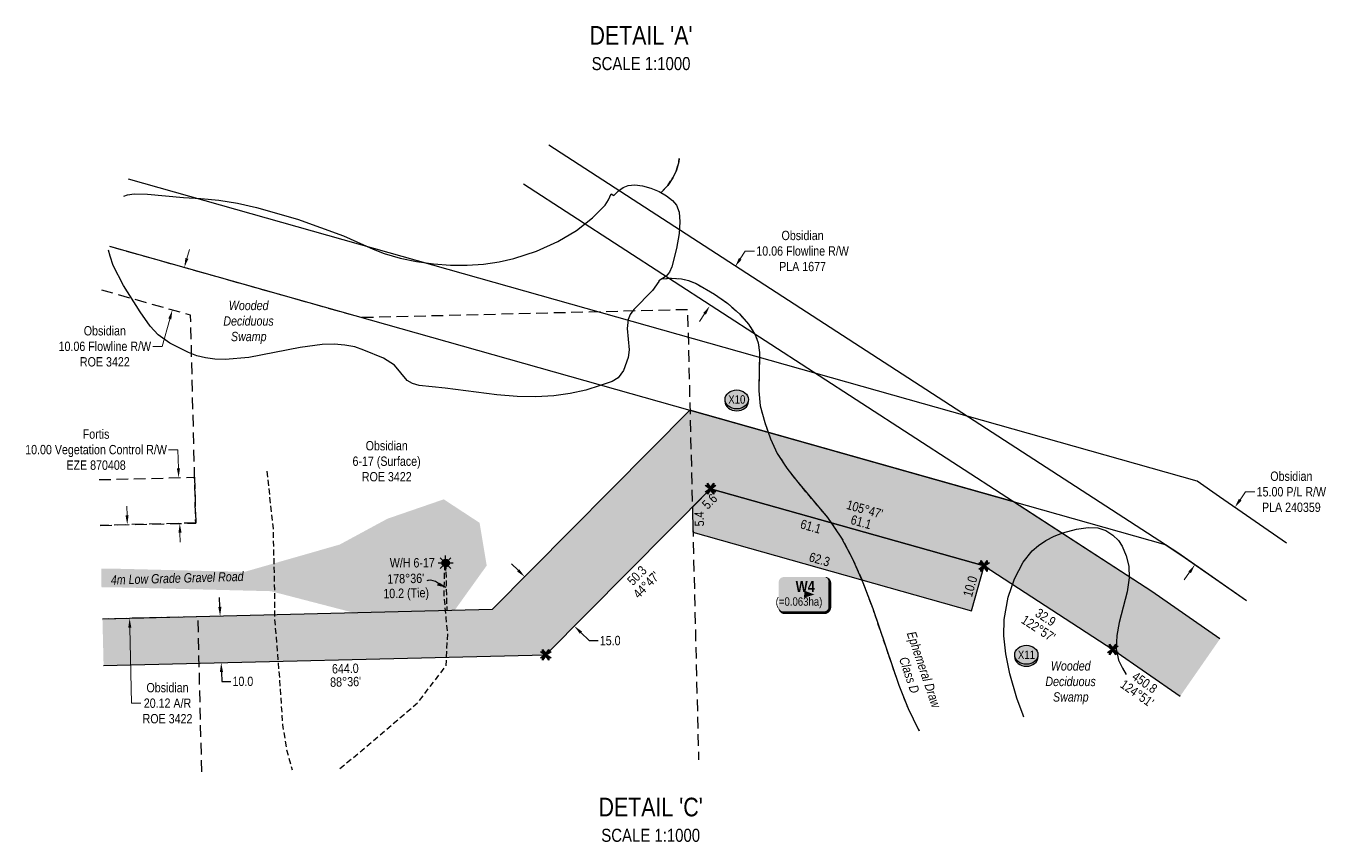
# Model space of a CAD drawing. Extents: x 610158 to 618425, y 5897307 to 5901062.
# Drawn here: x 610335 to 611731, y 5897307 to 5898183 of the extents above; entities that cross this region are included whole.
import ezdxf
from ezdxf.enums import TextEntityAlignment as Align

# ---------------------------------------------------------------- set-up
doc = ezdxf.new("R2010")
doc.units = 0
doc.header["$LTSCALE"] = 5
doc.header["$PDSIZE"] = 0.5
for name, pattern in [('foc-ACCESSROAD', [3.75, 2.5, -1.25]), ('foc-FLOWLINE', [3.75, 2.5, -1.25]), ('foc-TIELINE', [1.875, 1.25, -0.625]), ('UG_PIPE', [1.875, 1.25, -0.625])]:
    doc.linetypes.add(name, pattern=pattern)
doc.layers.get('Defpoints').update_dxf_attribs({"color": 9})
for name, color, linetype in [('AS-PIPE-UG', 44, 'UG_PIPE'), ('AS-ROADS', 254, 'Continuous'), ('C-RW', 13, 'Continuous'), ('C-WS', 13, 'foc-ACCESSROAD'), ('C-WS-S', 8, 'Continuous'), ('DETAIL-T', 7, 'Continuous'), ('F-EZE', 190, 'foc-FLOWLINE'), ('L-BD1', 253, 'Continuous'), ('L-MON', 1, 'Continuous'), ('P-CROSSINGS', 250, 'Continuous'), ('P-PROPOSED', 10, 'Continuous'), ('P-PROPOSED-H', 21, 'Continuous'), ('P-TEMP-BLOCKS', 250, 'Continuous'), ('P-TEMP-H', 41, 'Continuous'), ('P-TEMP_WORKSPACE', 46, 'Continuous'), ('P-TXT', 4, 'Continuous'), ('T-TIE', 201, 'foc-TIELINE'), ('T-WATER-T', 170, 'Continuous'), ('WATERCOURSE', 146, 'foc-TIELINE'), ('WETLAND', 143, 'Continuous'), ('WETLAND-T', 146, 'Continuous')]:
    doc.layers.add(name, color=color, linetype=linetype)
for name, color, linetype, lineweight in [('C-AR-T', 13, 'Continuous', 9), ('C-FLOWLINE-T', 13, 'Continuous', 9), ('C-RW-T', 13, 'Continuous', 9), ('C-WS-T', 13, 'Continuous', 9), ('F-EZE-T', 190, 'Continuous', 9), ('P-TEMP-T', 46, 'Continuous', 18), ('T-TEXT', 48, 'Continuous', 18), ('T-TIE-T', 201, 'Continuous', 18)]:
    doc.layers.add(name, color=color, linetype=linetype, lineweight=lineweight)
doc.styles.add('80', font='ARIALN.TTF', dxfattribs={"height": 10})
doc.styles.add('80CG', font='ARIALN.TTF', dxfattribs={"height": 10})
doc.styles.add('80L', font='ARIALN.TTF', dxfattribs={"height": 10})
doc.styles.add('80LS', font='ARIALNI.TTF', dxfattribs={"height": 10})
doc.styles.add('BOLD', font='ARIALNB.TTF')
doc.styles.add('Crossing', font='ARIALN.TTF', dxfattribs={"height": 10})
doc.styles.add('foc-LtypeFont', font='ARIALN.TTF', dxfattribs={"height": 7.349999999999999})
doc.linetypes.add('foc-TOPO-flowdirection-NOLINE', pattern='A,0,[">",foc-LtypeFont,S=0.3,R=0,X=0,Y=-0.945],-20,[">",foc-LtypeFont,S=0.3,R=0,X=0,Y=-0.945],0', length=20)
doc.dimstyles.new('Compass 5 000', dxfattribs={"dimscale": 5, "dimtxt": 9, "dimasz": 2, "dimexe": 0.2, "dimexo": 0.0625, "dimgap": 0.5, "dimtad": 0, "dimtih": 1, "dimtoh": 1, "dimzin": 0, "dimdsep": 46, "dimtxsty": '80CG', "dimcen": 0.1, "dimse1": 1, "dimse2": 1, "dimclrd": 256, "dimclrt": 256, "dimaunit": 1, "dimadec": 4, "dimazin": 0, "dimtfac": 0.06, "dimtofl": 0, "dimtmove": 0, "dimatfit": 1, "dimfxl": 0.2, "dimtolj": 1, "dimtzin": 0, "dimlwd": -1, "dimarcsym": 0})

# ---------------------------------------------------------------- blocks, each defined once
blk = doc.blocks.new('GAS')
h = blk.add_hatch(color=255)
h.dxf.hatch_style = 1
edge = h.paths.add_edge_path()
edge.add_arc((0, 0), 0.9, 0, 360)
for p, q in [((-0.8077887898725749, 0), (-1.615577579628734, 0)), ((-0.5711929310346023, 0.5711929297831376), (-1.142385862069204, 1.142385861385264)), ((0, 0.8077887887338874), (0, 1.615577579286764)), ((0.5711929310309642, 0.5711929297831376), (1.142385862065566, 1.142385861385264)), ((1.615577579625096, 0), (0.8077887898689368, 0)), ((-0.5711929310346023, -0.5711929316021271), (-1.142385862069204, -1.142385863204253)), ((0, -0.8077887905528768), (0, -1.615577581105753)), ((1.142385862065566, -1.142385863204253), (0.5711929310309642, -0.5711929316021271))]:
    blk.add_line(p, q)
blk.add_circle((0, 0), 0.8000000000000003)
blk = doc.blocks.new('TEMP')
h = blk.add_hatch(color=255)
h.dxf.hatch_style = 1
h.paths.add_polyline_path([(-5.274161e-10, 0.2514284397220763), (-0.6656854269836912, 1.152061669657268), (-0.6656854269836914, 0.6656854303339061), (-1.152061663105632, 0.6656854303339061), (-0.2514284404497629, 5.273253e-10), (-1.152061661774314, -0.665685419564579), (-0.6656854224511335, -0.6656854195645793), (-0.6656854224511335, -1.152061655686338), (-5.273251e-10, -0.2514284436956587), (0.6656854183820542, -1.152061663420681), (0.6656854183820542, -0.6656854208922597), (1.152061656810019, -0.6656854053035205), (0.2514284429676993, 5.273253e-10), (1.152061671303363, 0.6656854258011663), (0.6656854287749412, 0.6656854258011663), (0.6656854131859291, 1.15206166422904)])
h.paths.add_polyline_path([(0.5656854229146121, 0.8485281473411305), (0.5656854319800914, 0.5656854258011663), (0.8485281444547581, 0.5656854258011663), (0.0831890339399251, 0), (0.8485281399220186, -0.5656854150320215), (0.5656854183820542, -0.5656854240973189), (0.5656854183820542, -0.8485281365719859), (0, -0.08318903609469999), (-0.5656854224511337, -0.8485281320390644), (-0.5656854224511337, -0.5656854195645792), (-0.8485281349258001, -0.5656854195645794), (-0.0831890328488955, 0), (-0.8485281394583584, 0.5656854303339058), (-0.5656854269836913, 0.5656854303339061), (-0.5656854269836913, 0.8485281428085727), (0, 0.0831890306941206)], flags=16)
h = blk.add_hatch(color=1)
h.dxf.hatch_style = 1
h.paths.add_polyline_path([(0, 0.0831890306941205), (-0.5656854269836911, 0.8485281428085727), (-0.5656854269836912, 0.5656854303339061), (-0.8485281394583578, 0.5656854303339061), (-0.0831890328488953, -1e-16), (-0.8485281349258001, -0.5656854195645793), (-0.5656854224511337, -0.5656854195645793), (-0.5656854224511337, -0.848528132039064), (0, -0.08318903609469999), (0.5656854183820542, -0.8485281365719856), (0.5656854183820542, -0.5656854240973191), (0.8485281399220184, -0.5656854150320213), (0.0831890339399251, -1e-16), (0.8485281444547581, 0.5656854258011663), (0.5656854319800914, 0.5656854258011663), (0.5656854229146121, 0.8485281473411308)])
at = {"color": 1}
for p, q in [((-0.0831890328488953, 0), (0.0831890339399252, 0)), ((0, 0.0831890306941205), (0, -0.08318903609469999))]:
    blk.add_line(p, q, dxfattribs=at)
at = {"color": 255, "flags": 128}
blk.add_lwpolyline([(-0.251428440449763, 5.27325e-10), (-1.152061663105632, 0.6656854303339061), (-0.6656854269836914, 0.6656854303339061), (-0.6656854269836914, 1.152061669657268), (-5.274159999999999e-10, 0.2514284397220763), (0.6656854131859291, 1.15206166422904), (0.6656854287749412, 0.6656854258011663), (1.152061671303363, 0.6656854258011663), (0.2514284429676991, 5.27325e-10), (1.152061656810019, -0.6656854053035204), (0.6656854183820542, -0.6656854208922596), (0.6656854183820542, -1.152061663420681), (-5.27325e-10, -0.2514284436956586), (-0.6656854224511335, -1.152061655686338), (-0.6656854224511335, -0.6656854195645793), (-1.152061661774314, -0.6656854195645793)], close=True, dxfattribs=at)
at = {"color": 1, "flags": 128}
blk.add_lwpolyline([(-0.0831890328488953, 0), (-0.8485281394583578, 0.5656854303339061), (-0.5656854269836913, 0.5656854303339061), (-0.5656854269836913, 0.8485281428085727), (0, 0.0831890306941205), (0.5656854229146121, 0.8485281473411305), (0.5656854319800914, 0.5656854258011663), (0.8485281444547581, 0.5656854258011663), (0.0831890339399252, 0), (0.8485281399220184, -0.5656854150320214), (0.5656854183820542, -0.5656854240973189), (0.5656854183820542, -0.8485281365719856), (0, -0.08318903609469999), (-0.5656854224511335, -0.848528132039064), (-0.5656854224511335, -0.5656854195645792), (-0.8485281349258001, -0.5656854195645792)], close=True, dxfattribs=at)
blk = doc.blocks.new('*D501')
at = {"layer": 'Defpoints', "color": 0, "transparency": 16777216}
for p in [(610460.2373485931, 5897697.414540824), (610499.0570129022, 5897698.364125578), (610461.4386154412, 5897648.305942957)]:
    blk.add_point(p, dxfattribs=at)
at = {"layer": 'F-EZE-T', "transparency": 16777216}
for p, q in [((610498.3214950244, 5897728.432591833), (610488.3214950244, 5897728.432591832)), ((610498.8124716884, 5897708.36113511), (610498.3214950244, 5897728.432591833)), ((610500.5028209643, 5897639.258518179), (610500.7473621782, 5897629.261508646))]:
    blk.add_line(p, q, dxfattribs=at)
for points in [[(610500.4786399438, 5897708.401891978), (610497.146303433, 5897708.320378241), (610499.0570129022, 5897698.364125578)], [(610502.1689892197, 5897639.299275047), (610498.8366527089, 5897639.21776131), (610500.2582797505, 5897649.255527711)]]:
    blk.add_solid(points, dxfattribs=at)
at = {"layer": 'F-EZE-T', "transparency": 16777216, "insert": (610410.3883435931, 5897728.432591834), "char_height": 10, "attachment_point": 5, "style": '80CG'}
blk.add_mtext('\\A1;Fortis\\P10.00 Vegetation Control R/W\\PEZE 870408', dxfattribs=at)
blk = doc.blocks.new('*D502')
at = {"layer": 'C-AR-T', "transparency": 16777216}
for p, q in [((610443.671246877, 5897657.87448069), (610443.4269137476, 5897667.87149531)), ((610446.6183371304, 5897537.292779739), (610448.6005663233, 5897456.188861236)), ((610448.6005663233, 5897456.188861236), (610458.6005663233, 5897456.188861235))]:
    blk.add_line(p, q, dxfattribs=at)
for points in [[(610445.3374159804, 5897657.915202878), (610442.0050777737, 5897657.833758501), (610443.9155800065, 5897647.87746607)], [(610448.2845062339, 5897537.333501928), (610444.9521680272, 5897537.25205755), (610446.374004001, 5897547.289794359)]]:
    blk.add_solid(points, dxfattribs=at)
at = {"layer": 'Defpoints', "color": 0, "transparency": 16777216}
for p in [(610450.4208763154, 5897648.036459476), (610446.374004001, 5897547.289794359), (610452.87930031, 5897547.448787766)]:
    blk.add_point(p, dxfattribs=at)
at = {"layer": 'C-AR-T', "transparency": 16777216, "insert": (610487.1032948366, 5897456.188861236), "char_height": 10, "attachment_point": 5, "style": '80CG'}
blk.add_mtext('\\A1;Obsidian\\P20.12 A/R\\PROE 3422', dxfattribs=at)
blk = doc.blocks.new('*D503')
at = {"layer": 'Defpoints', "color": 0, "transparency": 16777216}
for p in [(610566.2611095763, 5897550.219908278), (610544.7775564803, 5897499.698585863), (610567.4823189426, 5897500.253504094)]:
    blk.add_point(p, dxfattribs=at)
at = {"layer": 'P-TXT', "transparency": 16777216}
for p, q in [((610543.3120139849, 5897559.662004668), (610543.0676808557, 5897569.659019289)), ((610545.0218896095, 5897489.701571243), (610545.2681661621, 5897479.625040461)), ((610545.2681661621, 5897479.625040461), (610555.268166162, 5897479.625040462))]:
    blk.add_line(p, q, dxfattribs=at)
for points in [[(610544.9781830882, 5897559.702726857), (610541.6458448814, 5897559.621282481), (610543.556347114, 5897549.664990048)], [(610546.6880587129, 5897489.742293431), (610543.355720506, 5897489.660849055), (610544.7775564803, 5897499.698585863)]]:
    blk.add_solid(points, dxfattribs=at)
at = {"layer": 'P-TXT', "transparency": 16777216, "insert": (610568.020553611, 5897479.625040462), "char_height": 10, "attachment_point": 5, "style": '80CG'}
blk.add_mtext('\\A1;10.0', dxfattribs=at)
blk = doc.blocks.new('*D504')
at = {"layer": 'Defpoints', "color": 0, "transparency": 16777216}
for p in [(610899.8677048576, 5897621.357262937), (610870.6328609628, 5897591.896759923), (610953.0843265001, 5897568.548265561)]:
    blk.add_point(p, dxfattribs=at)
at = {"layer": 'P-TXT', "transparency": 16777216}
for p, q in [((610863.534660304, 5897598.940590372), (610856.4364596452, 5897605.984420823)), ((610930.947683265, 5897532.043932099), (610939.6509002508, 5897523.407379293)), ((610939.6509002508, 5897523.407379293), (610949.6509002503, 5897523.407379293))]:
    blk.add_line(p, q, dxfattribs=at)
for points in [[(610864.7086320459, 5897600.123623816), (610862.360688562, 5897597.757556929), (610870.6328609628, 5897591.896759923)], [(610932.1216550069, 5897533.226965542), (610929.773711523, 5897530.860898655), (610923.8494826057, 5897539.087762548)]]:
    blk.add_solid(points, dxfattribs=at)
at = {"layer": 'P-TXT', "transparency": 16777216, "insert": (610962.4032876985, 5897523.407379292), "char_height": 10, "attachment_point": 5, "style": '80CG'}
blk.add_mtext('\\A1;15.0', dxfattribs=at)
blk = doc.blocks.new('*D505')
at = {"layer": 'C-AR-T', "transparency": 16777216}
for p, q in [((610507.8991987241, 5897933.819057983), (610510.6094308811, 5897943.444786094)), ((610489.5740355457, 5897868.73495149), (610481.3035806919, 5897839.361397803)), ((610481.3035806919, 5897839.361397803), (610471.3035806919, 5897839.361397803))]:
    blk.add_line(p, q, dxfattribs=at)
for points in [[(610506.2949107056, 5897934.270763343), (610509.5034867424, 5897933.367352623), (610505.188966567, 5897924.193329873)], [(610487.9697475273, 5897869.186656849), (610491.178323564, 5897868.28324613), (610492.2842677027, 5897878.3606796)]]:
    blk.add_solid(points, dxfattribs=at)
at = {"layer": 'Defpoints', "color": 0, "transparency": 16777216}
for p in [(610483.0991514585, 5897930.412966099), (610470.194452594, 5897884.580315826), (610492.2842677027, 5897878.3606796)]:
    blk.add_point(p, dxfattribs=at)
at = {"layer": 'C-AR-T', "transparency": 16777216, "insert": (610419.8097198466, 5897839.361397802), "char_height": 10, "attachment_point": 5, "style": '80CG'}
blk.add_mtext('\\A1;Obsidian\\P10.06 Flowline R/W\\PROE 3422', dxfattribs=at)
blk = doc.blocks.new('*D506')
at = {"layer": 'C-FLOWLINE-T', "transparency": 16777216}
for p, q in [((611102.0279786694, 5897933.312351782), (611107.463741459, 5897941.705949515)), ((611107.463741459, 5897941.705949515), (611117.463741459, 5897941.705949515)), ((611063.808061745, 5897874.295315821), (611058.372298955, 5897865.901718089))]:
    blk.add_line(p, q, dxfattribs=at)
for points in [[(611100.6290457142, 5897934.218312247), (611103.4269116246, 5897932.406391317), (611096.5922158798, 5897924.918754051)], [(611062.4091287898, 5897875.201276286), (611065.2069947002, 5897873.389355356), (611069.2438245346, 5897882.688913554)]]:
    blk.add_solid(points, dxfattribs=at)
at = {"layer": 'Defpoints', "color": 0, "transparency": 16777216}
for p in [(611096.5922158798, 5897924.918754051), (611119.8807769804, 5897909.836890719), (611092.5323856352, 5897867.607050222)]:
    blk.add_point(p, dxfattribs=at)
at = {"layer": 'C-FLOWLINE-T', "transparency": 16777216, "insert": (611168.9576023053, 5897941.705949514), "char_height": 10, "attachment_point": 5, "style": '80CG'}
blk.add_mtext('\\A1;Obsidian\\P10.06 Flowline R/W\\PPLA 1677', dxfattribs=at)
blk = doc.blocks.new('*D507')
at = {"layer": 'C-RW-T', "transparency": 16777216}
for p, q in [((611638.7721733195, 5897674.728513185), (611644.653368006, 5897683.183830572)), ((611644.653368006, 5897683.183830572), (611654.653368006, 5897683.183830571)), ((611584.5422169901, 5897596.762807731), (611578.832072801, 5897588.553407427))]:
    blk.add_line(p, q, dxfattribs=at)
for points in [[(611637.4039399358, 5897675.680203883), (611640.1404067036, 5897673.776822487), (611633.0620291303, 5897666.519112881)], [(611583.1739836065, 5897597.714498429), (611585.9104503742, 5897595.811117033), (611590.2523611789, 5897604.972208033)]]:
    blk.add_solid(points, dxfattribs=at)
at = {"layer": 'Defpoints', "color": 0, "transparency": 16777216}
for p in [(611633.0620291303, 5897666.519112881), (611646.7512861914, 5897656.997390372), (611603.94161824, 5897595.450485524)]:
    blk.add_point(p, dxfattribs=at)
at = {"layer": 'C-RW-T', "transparency": 16777216, "insert": (611693.7393161636, 5897683.183830571), "char_height": 10, "attachment_point": 5, "style": '80CG'}
blk.add_mtext('\\A1;Obsidian\\P15.00 P/L R/W\\PPLA 240359', dxfattribs=at)
blk = doc.blocks.new('*U535')
at = {"true_color": 0xff8aff}
h = blk.add_hatch(color=211, dxfattribs=at)
edge = h.paths.add_edge_path()
edge.add_line((-21.49999999999998, -20), (21.49999999999998, -20))
edge.add_arc((21.49999999999998, -14), 6, 270, 360)
edge.add_line((27.49999999999998, -14), (27.49999999999998, 12.5))
edge.add_arc((21.49999999999998, 12.5), 6, 0, 90)
edge.add_line((21.49999999999998, 18.5), (-21.49999999999998, 18.5))
edge.add_arc((-21.49999999999998, 12.5), 6, 90, 180)
edge.add_line((-27.49999999999998, 12.5), (-27.49999999999998, -14))
edge.add_arc((-21.49999999999998, -14), 6, 180, 270)
at = {"color": 250, "flags": 128}
blk.add_lwpolyline([(-21.49999999999998, -20, 3, 3, 0), (21.49999999999998, -20, 3, 3, 0.414213562373095), (27.49999999999998, -14, 3, 3, 0), (27.49999999999998, 12.5, 3, 0, 0.414213562373095), (21.49999999999998, 18.5, 0, 0, 0), (-21.49999999999998, 18.5, 0, 0, 0.414213562373095), (-27.49999999999998, 12.5, 0, 0, 0), (-27.49999999999998, -14, 0, 3, 0.414213562373095)], format="xyseb", close=True, dxfattribs=at)
at = {"flags": 128}
blk.add_lwpolyline([(11.037868612569, -0.4626072942039903, 0, 7.499999999999998, 0), (-3.398394867633905e-15, 7.888609052210118e-31, 0, 0, 0)], format="xyseb", dxfattribs=at)
at = {"color": 250}
for tag, p, height, style in [('TEMP_AREA_W1_001', (-9.212824010914055, 2.244292974654144), 12, 'BOLD'), ('ENTER_TEXT_001', (-30.65893587994544, -12.47010782646594), 9, '80')]:
    blk.add_attdef(tag, p, '', height=height, dxfattribs=dict(at, style=style))
blk = doc.blocks.new('xing2')
h = blk.add_hatch(color=50)
h.dxf.hatch_style = 1
edge = h.paths.add_edge_path()
edge.add_ellipse((0, 0), major_axis=(-12.5, 0), ratio=0.8162973455633619, start_angle=0, end_angle=360)
h = blk.add_hatch(color=250)
h.dxf.hatch_style = 1
edge = h.paths.add_edge_path()
edge.add_ellipse((0, -2.047489049626165), major_axis=(-12.5, 0), ratio=0.8162973455633619, start_angle=0, end_angle=180)
edge.add_line((12.5, -2.047489049626165), (12.5, 0))
edge.add_ellipse((0, 0), major_axis=(-12.5, 0), ratio=0.8162973455633619, start_angle=0, end_angle=180, ccw=False)
edge.add_line((-12.5, 0), (-12.5, -2.047489049626165))
at = {"color": 250}
blk.add_ellipse((0, 0), major_axis=(-12.5, 0), ratio=0.8162973455633619, dxfattribs=at)
blk.add_ellipse((0, -2.047489049626165), major_axis=(-12.5, 0), ratio=0.8162973455633619, start_param=0, end_param=3.141592653589793, dxfattribs=at)
at = {"color": 250, "style": 'Crossing'}
blk.add_attdef('CROSSING', text='', height=9, dxfattribs=at).set_placement((0.08916442567715421, 0.0199513138486509), align=Align.MIDDLE_CENTER)
at = {"color": 250, "style": 'Crossing', "flags": 1}
for tag, p in [('OWNER', (0.08916442567715421, -12.49201765665748)), ('DESCRIPTION', (0.08916442567715421, -25.770021277247)), ('LOCATION', (0.08916442567715421, -39.30337514164421)), ('DWG_REF', (0.08916442567715421, -52.83672900604233))]:
    blk.add_attdef(tag, text='', height=9, dxfattribs=at).set_placement(p, align=Align.MIDDLE_CENTER)

msp = doc.modelspace()

# ---------------------------------------------------------------- hatches: boundary and pattern name
at = {"layer": 'AS-ROADS'}
h = msp.add_hatch(color=256, dxfattribs=at)
h.dxf.hatch_style = 1
h.paths.add_polyline_path([(610416.1456444006, 5897600.504999217), (610433.0892064951, 5897600.58418129), (610569.6465041415, 5897597.186151315), (610672.0455691726, 5897626.565878055), (610723.2330563446, 5897654.279989938), (610783.6856857252, 5897675.110006589), (610822.1477343967, 5897649.915485654), (610829.811406922, 5897603.982419825), (610795.3591984607, 5897555.922988587), (610753.019305157, 5897541.662875916), (610704.3714185767, 5897548.83668428), (610597.963706167, 5897576.48280004), (610432.8872117094, 5897580.590488798), (610416.2390741481, 5897580.512687326)])
at = {"layer": 'P-PROPOSED-H'}
h = msp.add_hatch(color=256, dxfattribs=at)
h.dxf.hatch_style = 1
h.paths.add_polyline_path([(611574.3005682766, 5897463.626477597), (611617.0576650234, 5897525.210895351), (611543.787372329, 5897576.232048507), (611395.1068401105, 5897672.606006263), (611048.0724105105, 5897770.705937169), (610835.8127872068, 5897556.807915543), (610417.2669610109, 5897546.578400495), (610418.4892104095, 5897496.61202172), (610893.2127545433, 5897508.214554445), (611070.1791445767, 5897686.546919956), (611363.8235393977, 5897603.539320739), (611501.965169204, 5897513.996625429)])
at = {"layer": 'P-TEMP-H'}
h = msp.add_hatch(color=256, dxfattribs=at)
h.dxf.hatch_style = 1
h.paths.add_polyline_path([(611070.1791445748, 5897686.546919952), (611050.6126393281, 5897666.829383958), (611051.2699000898, 5897639.952284531), (611350.2275613855, 5897555.442727504), (611363.8235393977, 5897603.539320739)])

# ---------------------------------------------------------------- linework, layer by layer
at = {"layer": 'AS-PIPE-UG', "flags": 128}
for points in [[(610593.7632091024, 5897705.237335044), (610600.4132091029, 5897643.632335025), (610601.923209101, 5897574.297335039), (610601.9382091225, 5897547.817335029), (610607.3432091245, 5897481.997335036), (610607.3182091227, 5897481.922335044), (610610.6082091248, 5897432.977335025), (610614.9182091244, 5897406.122334866), (610621.0109664589, 5897384.848176708)], [(610672.1340148813, 5897386.097998594), (610695.8332091228, 5897405.54233487), (610755.9732091244, 5897456.922335026), (610786.1782091027, 5897496.35733504), (610788.0382091007, 5897530.762335042), (610786.2982091008, 5897548.297335042), (610784.0332091226, 5897573.132335032), (610784.9232091247, 5897605.402335043)]]:
    msp.add_lwpolyline(points, dxfattribs=at)
at = {"layer": 'C-RW'}
for points in [[(610896.6975719306, 5898055.592619797), (611571.8361298911, 5897617.971272256), (611645.7334245765, 5897566.513511527)], [(611617.0576650234, 5897525.210895351), (611543.787372329, 5897576.232048507), (610869.3658946854, 5898013.388588272)]]:
    msp.add_lwpolyline(points, dxfattribs=at)
at = {"layer": 'C-RW', "flags": 128}
for points in [[(611688.4283688713, 5897628.008409113), (611616.6951582896, 5897677.90328091), (611592.5026790042, 5897694.730642217), (610445.3869723339, 5898019.012101647)], [(610424.9846610369, 5897946.840810166), (611558.0906417281, 5897626.533633278), (611574.9060673459, 5897615.64650182), (611645.6717152253, 5897566.424629573)]]:
    msp.add_lwpolyline(points, dxfattribs=at)
at = {"layer": 'C-WS', "flags": 128}
for points in [[(610424.9846610387, 5897946.840810166), (610695.0117739337, 5897870.509360424), (611045.4223045034, 5897879.075653951), (611057.2474928328, 5897395.512993745)], [(610414.8064593751, 5897647.165364576), (610517.3768585201, 5897649.674139405), (610516.1561045292, 5897699.666134801), (610511.9202197962, 5897872.831956126), (610412.01488573, 5897900.961428113)], [(610523.9135261104, 5897382.47440382), (610519.8403336591, 5897549.085356208), (610417.2669896854, 5897546.577228242)]]:
    msp.add_lwpolyline(points, dxfattribs=at)
at = {"layer": 'F-EZE'}
msp.add_lwpolyline([(610413.6051952441, 5897696.273851367), (610516.1777091725, 5897698.782922405), (610517.3768585201, 5897649.674139405), (610414.8064593751, 5897647.165364576)], dxfattribs=at)
at = {"layer": 'P-PROPOSED', "flags": 128}
for points in [[(611617.0576650234, 5897525.210895351), (611543.787372329, 5897576.232048507), (611395.1068401105, 5897672.606006263), (611048.0724105105, 5897770.705937169), (610835.8127872068, 5897556.807915543), (610417.2669610109, 5897546.578400492)], [(610418.4892104095, 5897496.612021713), (610893.2127545433, 5897508.214554445), (611070.1791445767, 5897686.546919956), (611363.8235393977, 5897603.539320739), (611501.965169204, 5897513.996625429), (611574.3005682766, 5897463.626477597)]]:
    msp.add_lwpolyline(points, dxfattribs=at)
at = {"layer": 'P-TEMP_WORKSPACE'}
msp.add_lwpolyline([(611070.1791445748, 5897686.546919952), (611050.6126393281, 5897666.829383958), (611051.2699000898, 5897639.952284531), (611350.2275613855, 5897555.442727504), (611363.8235393977, 5897603.539320739)], close=True, dxfattribs=at)
at = {"layer": 'T-TIE', "flags": 128}
msp.add_lwpolyline([(610785.7382091229, 5897606.727335039), (610786.9874356587, 5897555.614594198)], dxfattribs=at)
at = {"layer": 'WATERCOURSE', "flags": 128}
for points in [[(611017.1785876898, 5898004.591531591), (611024.1263031753, 5898012.189046951), (611029.6252705704, 5898020.178230142), (611033.6754898415, 5898028.559081212), (611036.2769609697, 5898037.331600057), (611036.6154684466, 5898041.032438394)], [(611017.1785876926, 5897911.828004238), (611028.2719743102, 5897912.647677637), (611039.005300016, 5897911.828004231), (611046.5438654249, 5897910.02113098), (611054.6238784064, 5897906.843455868), (611074.473707531, 5897895.457970003), (611088.8329133756, 5897885.231838332), (611101.2294658441, 5897874.237606621), (611111.0634879897, 5897863.012080009), (611118.1271321685, 5897851.804545365), (611121.3004000128, 5897843.135097297), (611122.8775043229, 5897832.708408657), (611121.868963603, 5897791.72698719), (611123.5838102519, 5897775.411052227), (611128.3460066057, 5897757.664916001), (611134.4971664143, 5897739.942644715), (611141.821208351, 5897724.493433733), (611152.1318140127, 5897708.421610141), (611163.7864208326, 5897693.380125502), (611195.6003298758, 5897655.575533091), (611210.8906595277, 5897633.537422141), (611222.6790839673, 5897611.383177875), (611233.8051534683, 5897585.96171678), (611244.2444621301, 5897557.826868754), (611272.1948315295, 5897475.644012808), (611282.3181399718, 5897450.636636712), (611292.7408307298, 5897428.91199416), (611293.9826510054, 5897426.509525613)]]:
    msp.add_lwpolyline(points, dxfattribs=at)
at = {"layer": 'WATERCOURSE', "linetype": 'foc-TOPO-flowdirection-NOLINE', "flags": 128}
for points in [[(611036.6154684466, 5898041.032438394), (611036.2769609697, 5898037.331600057), (611033.6754898415, 5898028.559081212), (611029.6252705704, 5898020.178230142), (611024.1263031753, 5898012.189046951), (611017.1785876898, 5898004.591531591)], [(611017.1785876926, 5897911.828004238), (611028.2719743102, 5897912.647677637), (611039.005300016, 5897911.828004231), (611046.5438654249, 5897910.02113098), (611054.6238784064, 5897906.843455868), (611074.473707531, 5897895.457970003), (611088.8329133756, 5897885.231838332), (611101.2294658441, 5897874.237606621), (611111.0634879897, 5897863.012080009), (611118.1271321685, 5897851.804545365), (611121.3004000128, 5897843.135097297), (611122.8775043229, 5897832.708408657), (611121.868963603, 5897791.72698719), (611123.5838102519, 5897775.411052227), (611128.3460066057, 5897757.664916001), (611134.4971664143, 5897739.942644715), (611141.821208351, 5897724.493433733), (611152.1318140127, 5897708.421610141), (611163.7864208326, 5897693.380125502), (611195.6003298758, 5897655.575533091), (611210.8906595277, 5897633.537422141), (611222.6790839673, 5897611.383177875), (611233.8051534683, 5897585.96171678), (611244.2444621301, 5897557.826868754), (611272.1948315295, 5897475.644012808), (611282.3181399718, 5897450.636636712), (611292.7408307298, 5897428.91199416), (611293.9826510054, 5897426.509525613)]]:
    msp.add_lwpolyline(points, dxfattribs=at)
at = {"layer": 'WETLAND'}
for points in [[(610440.2053564972, 5898000.682614315), (610444.2705526557, 5898002.008766262), (610451.2546836975, 5898003.003263287), (610465.6618394321, 5898002.839032345), (610504.2508481834, 5897999.134853511), (610522.9124663711, 5897998.250014793), (610542.1862605073, 5897996.19443737), (610562.1251759096, 5897992.962686525), (610582.8136647395, 5897988.541207289), (610626.695989046, 5897976.095389064), (610676.1362077126, 5897958.209767922), (610707.7461875811, 5897943.789217874), (610719.7896323268, 5897939.111394663), (610736.8098372353, 5897934.193434728), (610754.5113138346, 5897930.411976863), (610772.5994422467, 5897927.829871359), (610790.7782747066, 5897926.489374828), (610808.7288289493, 5897926.410699139), (610826.2227666582, 5897927.591562061), (610843.0227699524, 5897930.015656829), (610858.9349234048, 5897933.654716566), (610883.3228035767, 5897941.693340913), (610906.0492730269, 5897951.886387624), (610926.2537086788, 5897963.843781505), (610943.5134336365, 5897977.30814122), (610957.1551288316, 5897990.949836373), (610960.6744891098, 5897996.518829776), (610963.3990979801, 5898003.241594268), (610966.226542227, 5898001.467547306), (610971.2299457903, 5898006.449050083), (610976.2535020858, 5898010.048209677), (610981.8353486257, 5898012.057976865), (610988.8860369732, 5898012.617899656), (610997.1250825124, 5898011.700897472), (611006.0139847944, 5898009.363534363), (611014.9919232742, 5898005.721747132), (611023.034401449, 5898001.156881697), (611029.3734370449, 5897996.109547352), (611033.5486219277, 5897990.949836396), (611036.294711755, 5897983.388005957), (611037.2095959306, 5897973.194589867), (611036.3051035106, 5897960.408236841), (611033.5486219282, 5897944.568072685), (611028.7472124005, 5897924.838519525), (611025.9807952007, 5897918.846403074), (611022.6352657964, 5897914.556343199), (611014.7153023412, 5897909.692904825), (611014.4502486702, 5897909.09966518), (611007.8055182013, 5897899.36392737), (610987.6758397263, 5897878.867791537), (610983.9851565214, 5897873.456851602), (610981.7101801748, 5897868.174579597), (610980.668078551, 5897858.458844112), (610982.8225222379, 5897835.758010456), (610981.7101801711, 5897827.249493984), (610976.6634979355, 5897813.533726617), (610970.7968240122, 5897805.422781674), (610964.6464524384, 5897801.717817889), (610951.6984507327, 5897797.237764564), (610936.1609917582, 5897792.228501785), (610919.543185641, 5897788.581261572), (610901.7619396904, 5897786.277025569), (610882.6635943596, 5897785.295462453), (610862.5723333566, 5897785.599544046), (610840.5656980625, 5897787.155208048), (610785.2697692943, 5897794.50942551), (610757.2979135553, 5897797.344082393), (610750.0389014799, 5897799.47381289), (610744.3446837036, 5897802.694442634), (610730.7029885099, 5897819.064476892), (610718.9960249477, 5897826.707119498), (610697.9629200068, 5897835.434511121), (610688.10922978, 5897838.693305646), (610677.4804722217, 5897840.735673268), (610665.9656326422, 5897841.584723307), (610653.3368843807, 5897841.258076055), (610629.6155521212, 5897838.229333165), (610574.3020984988, 5897827.524747131), (610548.9515592514, 5897825.180947658), (610537.9818965887, 5897825.519477274), (610527.8652701725, 5897826.873846516), (610518.4654258667, 5897829.262771179), (610509.7075262617, 5897832.706172081), (610489.5213547224, 5897842.823637361), (610476.967457791, 5897851.804545376), (610468.5539955813, 5897861.068615812), (610457.8690845252, 5897876.359596714), (610439.7295084934, 5897904.623239059), (610428.925115776, 5897926.228404392), (610425.3631595073, 5897936.319747468), (610423.8342700305, 5897942.771408243)], [(611406.5252305578, 5897441.245104725), (611405.6597167914, 5897443.256611929), (611399.1460532955, 5897461.652062667), (611391.5619997423, 5897487.799206099), (611387.0151376274, 5897509.340786676), (611384.9921308925, 5897528.724976623), (611385.5043580866, 5897546.230572877), (611389.6093255759, 5897569.922845602), (611396.4177142582, 5897589.883997495), (611405.7339732068, 5897607.555434811), (611415.5160875254, 5897619.895726979), (611422.2488230328, 5897625.628756383), (611430.167976649, 5897630.857194118), (611438.9915566344, 5897635.392385632), (611448.2561560203, 5897638.994100245), (611463.1786548127, 5897643.176624158), (611475.6104263115, 5897644.989076633), (611486.0998771281, 5897644.510787826), (611494.6379196984, 5897641.722439288), (611502.1408882373, 5897636.804833489), (611508.2796148898, 5897630.809083038), (611512.0706092827, 5897624.772851105), (611516.464632007, 5897614.4390489), (611519.3785140684, 5897603.433343697), (611519.672934531, 5897590.787428825), (611517.3480306177, 5897575.642398106), (611508.8973516824, 5897542.958237147), (611506.2423253799, 5897529.002130866), (611505.7378119798, 5897514.738025798), (611508.2796148902, 5897502.577148267), (611512.4635007541, 5897493.681186497), (611516.4042347912, 5897487.161035206)]]:
    msp.add_lwpolyline(points, dxfattribs=at)

# ---------------------------------------------------------------- block references
at = {"layer": 'C-WS-S', "color": 6, "xscale": 4.998132549999968, "yscale": 4.998132549999968, "zscale": 4.998132549999968}
msp.add_blockref('GAS', (610785.7382091229, 5897606.727335039), dxfattribs=at)
at = {"layer": 'L-MON', "xscale": 4.99813254999997, "yscale": 4.99813254999997, "zscale": 4.99813254999997}
for p in [(611070.1791445767, 5897686.546919956), (611363.8235393977, 5897603.539320739), (611501.965169204, 5897513.996625429), (610893.2127545433, 5897508.214554445)]:
    msp.add_blockref('TEMP', p, dxfattribs=at)
at = {"layer": 'P-CROSSINGS', "color": 5, "xscale": 0.99962651, "yscale": 0.99962651, "zscale": 0.99962651}
for p, values in [((611098.2526921582, 5897782.35218667), {'CROSSING': 'X10'}), ((611409.2307768461, 5897508.163927809), {'CROSSING': 'X11'})]:
    msp.add_blockref('xing2', p, dxfattribs=at).add_auto_attribs(values)
at = {"layer": 'P-TEMP-BLOCKS', "xscale": 0.99962651, "yscale": 0.99962651, "zscale": 0.99962651}
msp.add_blockref('*U535', (611170.7129803064, 5897573.33382529), dxfattribs=at).add_auto_attribs({'TEMP_AREA_W1_001': 'W4', 'ENTER_TEXT_001': '(=0.063ha)'})

# ---------------------------------------------------------------- texts
at = {"layer": 'C-WS-T', "char_height": 9.992366457307607, "attachment_point": 1, "style": '80L'}
for s, width, insert in [('\\pi17.582;Obsidian\\P\\pi3.4526;6-17 (Surface)\\P\\pi13.499;ROE 3422', 78.96467664562202, (610682.2882474951, 5897737.700093443)), ('\\pi0.12835;W/H 6-17 ', 47.89424399106765, (610725.6203781334, 5897611.995938121))]:
    msp.add_mtext_dynamic_manual_height_columns(s, width=width, gutter_width=49.98083699999891, heights=[0], dxfattribs=dict(at, insert=insert))
at = {"layer": 'DETAIL-T', "color": 3, "char_height": 19.99999999999983, "attachment_point": 5, "style": '80CG'}
for s, insert, width in [("DETAIL 'A'\\P{\\H0.7x;SCALE 1:1000}", (610995.5403935445, 5898159.563876212), 109.7088676671206), ("DETAIL 'C'\\P{\\H0.7x;SCALE 1:1000}", (611005.8793393049, 5897330.953989342), 110.9639836289214)]:
    msp.add_mtext(s, dxfattribs=dict(at, insert=insert, width=width))
at = {"layer": 'L-BD1', "style": '80L'}
for s, height, rotation, p in [("105°47'", 9.996265099999976, 344.2153999999917, (611235.7454837869, 5897664.415972445)), ('61.1', 9.996265099999976, 344.2153999999917, (611231.8706300539, 5897650.708443374)), ('50.3', 9.99626509999994, 45.22029999999979, (610991.0454257395, 5897593.320437809)), ("44%%D47'", 9.99626509999994, 45.22029999999979, (611001.156583849, 5897583.286728309)), ('32.9', 9.99626509999994, 327.0725999999883, (611429.9009516425, 5897548.490317123)), ("122%%D57'", 9.99626509999994, 327.0725999999883, (611422.1578890198, 5897536.533903534)), ('644.0', 9.996265099999937, 1.400100000000884, (610678.014600198, 5897493.455692667)), ('450.8', 9.996265099999944, 325.1488999999902, (611536.3361016962, 5897478.490706502)), ("88%%D36'", 9.996265099999937, 1.400100000000884, (610678.3626448677, 5897479.215267459)), ("124°51'", 9.996265099999944, 325.1488999999902, (611528.196041932, 5897466.800955789))]:
    msp.add_text(s, height=height, rotation=rotation, dxfattribs=at).set_placement(p, align=Align.MIDDLE)
at = {"layer": 'P-TEMP-T', "char_height": 9.996167399999747, "attachment_point": 1, "style": '80L'}
for s, width, insert, rotation in [('\\pi0.27841;5.6', 15.4760581862779, (611059.8073570919, 5897670.524733475), 45.22027734469564), ('\\pi0.28863;5.4', 15.4760581862779, (611053.2213036944, 5897645.646366644), 91.4008492362499), ('\\pi1.0421;61.1', 21.8446941696338, (611167.4387953241, 5897654.100437559), 344.21542704252374), ('\\pi0.25454;62.3', 21.8446941696338, (611177.577869341, 5897618.492839892), 344.21542704252374), ('\\pi0.67389;10.0', 21.8446941696338, (611340.9017199108, 5897571.634237783), 74.21542704378369)]:
    msp.add_mtext_dynamic_manual_height_columns(s, width=width, gutter_width=49.98083699999852, heights=[0], dxfattribs=dict(at, insert=insert, rotation=rotation))
at = {"layer": 'T-TEXT', "style": '80LS'}
msp.add_text('4m Low Grade Gravel Road', height=9.996265099999919, rotation=1.585503451881033, dxfattribs=at).set_placement((610497.4990924336, 5897590.514451555), align=Align.MIDDLE_CENTER)
at = {"layer": 'T-TIE-T', "insert": (610717.6730104742, 5897594.375081508), "char_height": 9.99626509999994, "width": 48.41069814451942, "attachment_point": 1, "rotation": 1.400065038207323, "line_spacing_factor": 0.9341950886837642, "style": '80L'}
msp.add_mtext("\\pi5.2902;178°36' \\P\\pi0.66367;10.2 (Tie)", dxfattribs=at)
at = {"layer": 'WETLAND-T', "char_height": 9.999999999999808, "attachment_point": 1, "style": '80L'}
for insert in [(610545.2314646884, 5897888.276171445), (611427.8292674085, 5897501.272886849)]:
    msp.add_mtext_dynamic_manual_height_columns('\\pi7.6925;{\\fArial Narrow|b0|i1|c0|p34;Wooded \\P\\pi1.816;Deciduous\\P\\pi10.022;Swamp}', width=57.17903214152994, gutter_width=49.98083699999925, heights=[0], dxfattribs=dict(at, insert=insert))

# ---------------------------------------------------------------- dimensions: what is measured, and where the dimension line sits
at = {"layer": 'C-AR-T', "color": 5}
dim = msp.add_linear_dim(base=(610492.2842677027, 5897878.3606796), p1=(610483.0991514581, 5897930.412966098), p2=(610470.1944525942, 5897884.580315826), angle=254.2748367869297, text='Obsidian\\P10.06 Flowline R/W\\PROE 3422', dimstyle='Compass 5 000', dxfattribs=at)
dim.commit()
dim.dimension.update_dxf_attribs({"geometry": '*D505', "text_midpoint": (610419.8097198466, 5897839.361397802), "dimtype": 161})
at = {"layer": 'C-AR-T', "color": 6}
dim = msp.add_linear_dim(base=(610446.374004001, 5897547.289794359), p1=(610450.4208763156, 5897648.036459477), p2=(610452.87930031, 5897547.448787767), angle=271.4000650384173, text='Obsidian\\P20.12 A/R\\PROE 3422', dimstyle='Compass 5 000', dxfattribs=at)
dim.commit()
dim.dimension.update_dxf_attribs({"geometry": '*D502', "text_midpoint": (610487.1032948366, 5897456.188861236), "dimtype": 161})
at = {"layer": 'C-FLOWLINE-T', "color": 5}
dim = msp.add_linear_dim(base=(611096.5922158798, 5897924.918754051), p1=(611092.5323856348, 5897867.607050222), p2=(611119.8807769803, 5897909.836890719), angle=57.072574883375395, text='Obsidian\\P10.06 Flowline R/W\\PPLA 1677', dimstyle='Compass 5 000', dxfattribs=at)
dim.commit()
dim.dimension.update_dxf_attribs({"geometry": '*D506', "text_midpoint": (611168.9576023053, 5897941.705949514), "dimtype": 161})
at = {"layer": 'C-RW-T', "color": 5}
dim = msp.add_linear_dim(base=(611633.0620291303, 5897666.519112881), p1=(611603.9416182402, 5897595.450485524), p2=(611646.7512861917, 5897656.997390372), angle=55.179005398381925, text='Obsidian\\P15.00 P/L R/W\\PPLA 240359', dimstyle='Compass 5 000', dxfattribs=at)
dim.commit()
dim.dimension.update_dxf_attribs({"geometry": '*D507', "text_midpoint": (611693.7393161636, 5897683.183830571), "dimtype": 161})
at = {"layer": 'F-EZE-T', "color": 6}
dim = msp.add_linear_dim(base=(610499.0570129022, 5897698.364125578), p1=(610461.4386154414, 5897648.305942959), p2=(610460.2373485932, 5897697.414540826), angle=91.40125763038095, text='Fortis\\P10.00 Vegetation Control R/W\\PEZE 870408', dimstyle='Compass 5 000', dxfattribs=at)
dim.commit()
dim.dimension.update_dxf_attribs({"geometry": '*D501', "text_midpoint": (610410.3883435931, 5897728.432591834), "dimtype": 161})
at = {"layer": 'P-TXT', "color": 6}
for base, p1, p2, angle, text, picture, middle in [((610870.6328609628, 5897591.896759923), (610953.0843265004, 5897568.548265561), (610899.8677048571, 5897621.357262936), 135.2202772815651, '15.0', '*D504', (610962.4032876985, 5897523.407379292)), ((610544.7775564803, 5897499.698585863), (610566.2611095763, 5897550.219908278), (610567.4823189426, 5897500.253504094), 271.4000650367351, '10.0', '*D503', (610568.020553611, 5897479.625040462))]:
    dim = msp.add_linear_dim(base=base, p1=p1, p2=p2, angle=angle, text=text, dimstyle='Compass 5 000', dxfattribs=at)
    dim.commit()
    dim.dimension.update_dxf_attribs({"geometry": picture, "text_midpoint": middle, "dimtype": 161})

# ---------------------------------------------------------------- leaders
at = {"layer": 'T-TIE-T', "path_type": 1}
msp.add_leader([(610786.3823946359, 5897580.370156259), (610767.4883403954, 5897588.028004118), (610765.4954523145, 5897587.529959852)], dimstyle='Compass 5 000', override={"dimgap": 0.5, "dimtad": 0}, dxfattribs=at)

# ---------------------------------------------------------------- next in the draw order: texts
at = {"layer": 'T-WATER-T', "insert": (611290.0781152091, 5897534.683183051), "char_height": 9.999999999999913, "attachment_point": 1, "rotation": 288.78315649961144, "style": '80L', "bg_fill": 2}
msp.add_mtext_dynamic_manual_height_columns('\\pi0.32626;{\\fArial Narrow|b0|i1|c0|p34;Ephemeral Draw \\P\\pi23.522;Class D}', width=86.0276944065475, gutter_width=49.98083699999953, heights=[0], dxfattribs=at)

doc.saveas('drawing.dxf')
